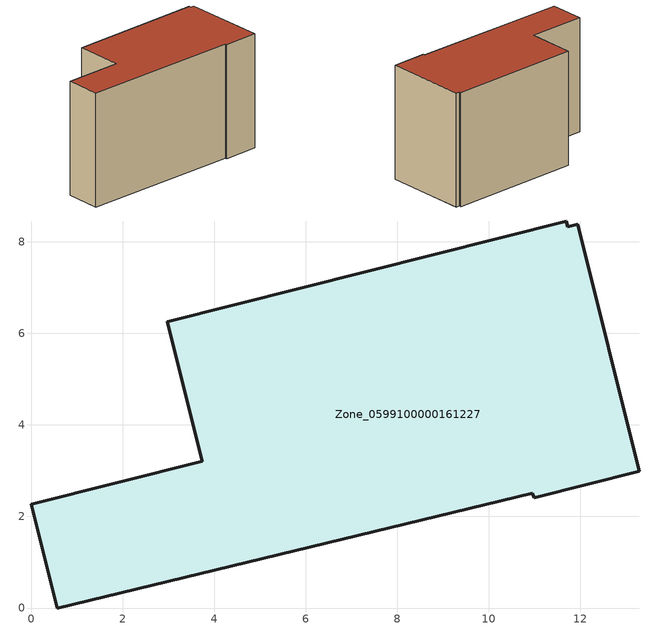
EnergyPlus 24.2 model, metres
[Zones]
Zone_0599100000161227
 floor ground (C_G): 0,2.27 3.74,3.21 2.98,6.26 11.69,8.46 11.72,8.33 11.95,8.39 13.29,2.99 10.99,2.41 10.95,2.51 0.57,0 z0
 wall outside (C_F): 3.74,3.21 0,2.27 0.57,0 10.95,2.51 10.99,2.41 13.29,2.99 11.95,8.39 11.72,8.33 11.69,8.46 2.98,6.26 3.74,3.21 z0:7.68
 roof outside (C_R): 0.57,0 10.95,2.51 10.99,2.41 13.29,2.99 11.95,8.39 11.72,8.33 11.69,8.46 2.98,6.26 3.74,3.21 0,2.27 z7.68
[BUILDING]
Pand.0599100000161227: North Axis=0; Terrain=City; Loads Convergence Tolerance Value=0.04; Temperature Convergence Tolerance Value=0.4; Solar Distribution=FullExterior; Maximum Number of Warmup Days=25; Minimum Number of Warmup Days=1
[Site:Location]
Rotterdam.The.Hague.AP_ZH_NLD Design_Conditions: Latitude=51.96; Longitude=4.45; Time Zone=1; Elevation=-4.5
[SITE:GROUNDTEMPERATURE:BUILDINGSURFACE]
18, 18, 18, 18, 18, 18, 18, 18, 18, 18, 18, 18
[MATERIAL] Thermal Absorptance=0.9; Solar Absorptance=0.7; Visible Absorptance=0.7
Name | Roughness | Thickness | Conductivity | Density | Specific Heat
G.TI.1975-1991 | MediumSmooth | 0.15 | 0.288461 | 540 | 1210
F.TI.1975-1991 | Rough | 0.3 | 0.230769 | 1920 | 840
R.TI.1975-1991 | MediumRough | 0.2 | 0.153846 | 1500 | 1000
[CONSTRUCTION]
C_G: G.TI.1975-1991
C_F: F.TI.1975-1991
C_R: R.TI.1975-1991
[ZONE]
Zone_0599100000161227: Type=1; Multiplier=1; Ceiling Height=Autocalculate; Volume=Autocalculate; Floor Area=autocalculate; Part of Total Floor Area=Yes
[ZONEINFILTRATION:DESIGNFLOWRATE]
Infil_Zone_0599100000161227: Zone or ZoneList or Space or SpaceList=Zone_0599100000161227; Schedule=AlwaysOn; Design Flow Rate Calculation Method=Flow/Area; Flow Rate per Floor Area=0.003; Constant Term Coefficient=1; Temperature Term Coefficient=0; Velocity Term Coefficient=0; Velocity Squared Term Coefficient=0
[HVACTEMPLATE:ZONE:IDEALLOADSAIRSYSTEM]
Zone_0599100000161227: Maximum Heating Supply Air Temperature=50; Minimum Cooling Supply Air Temperature=13; Maximum Heating Supply Air Humidity Ratio=0.0156; Minimum Cooling Supply Air Humidity Ratio=0.0077; Heating Limit=NoLimit; Cooling Limit=NoLimit; Dehumidification Control Type=ConstantSensibleHeatRatio; Cooling Sensible Heat Ratio=0.7; Dehumidification Setpoint=60; Humidification Control Type=None; Humidification Setpoint=30; Outdoor Air Method=None; Outdoor Air Flow Rate per Person=0.00944; Outdoor Air Flow Rate per Zone Floor Area=0; Outdoor Air Flow Rate per Zone=0; Demand Controlled Ventilation Type=None; Outdoor Air Economizer Type=NoEconomizer; Heat Recovery Type=None; Sensible Heat Recovery Effectiveness=0.7; Latent Heat Recovery Effectiveness=0.65
[ZONECONTROL:THERMOSTAT]
ThermostatControl_Zone_0599100000161227: Zone or ZoneList=Zone_0599100000161227; Control Type Schedule=DualSetpointControlType; Control 1=Thermostat_Zone_0599100000161227; Temperature Difference Between Cutout And Setpoint=0
[THERMOSTATSETPOINT:DUALSETPOINT]
Thermostat_Zone_0599100000161227: Heating Setpoint Temperature Schedule=HeatingSetpoint_Zone_0599100000161227; Cooling Setpoint Temperature Schedule=CoolingSetpoint_Zone_0599100000161227
[SCHEDULE:COMPACT]
HeatingSetpoint_Zone_0599100000161227: Through: 12/31, For: AllDays, Until: 24:00, 21
CoolingSetpoint_Zone_0599100000161227: Through: 12/31, For: AllDays, Until: 24:00, 24
DualSetpointControlType: Through: 12/31, For: AllDays, Until: 24:00, 4
AlwaysOn: Through: 12/31, For: AllDays, Until: 24:00, 1
